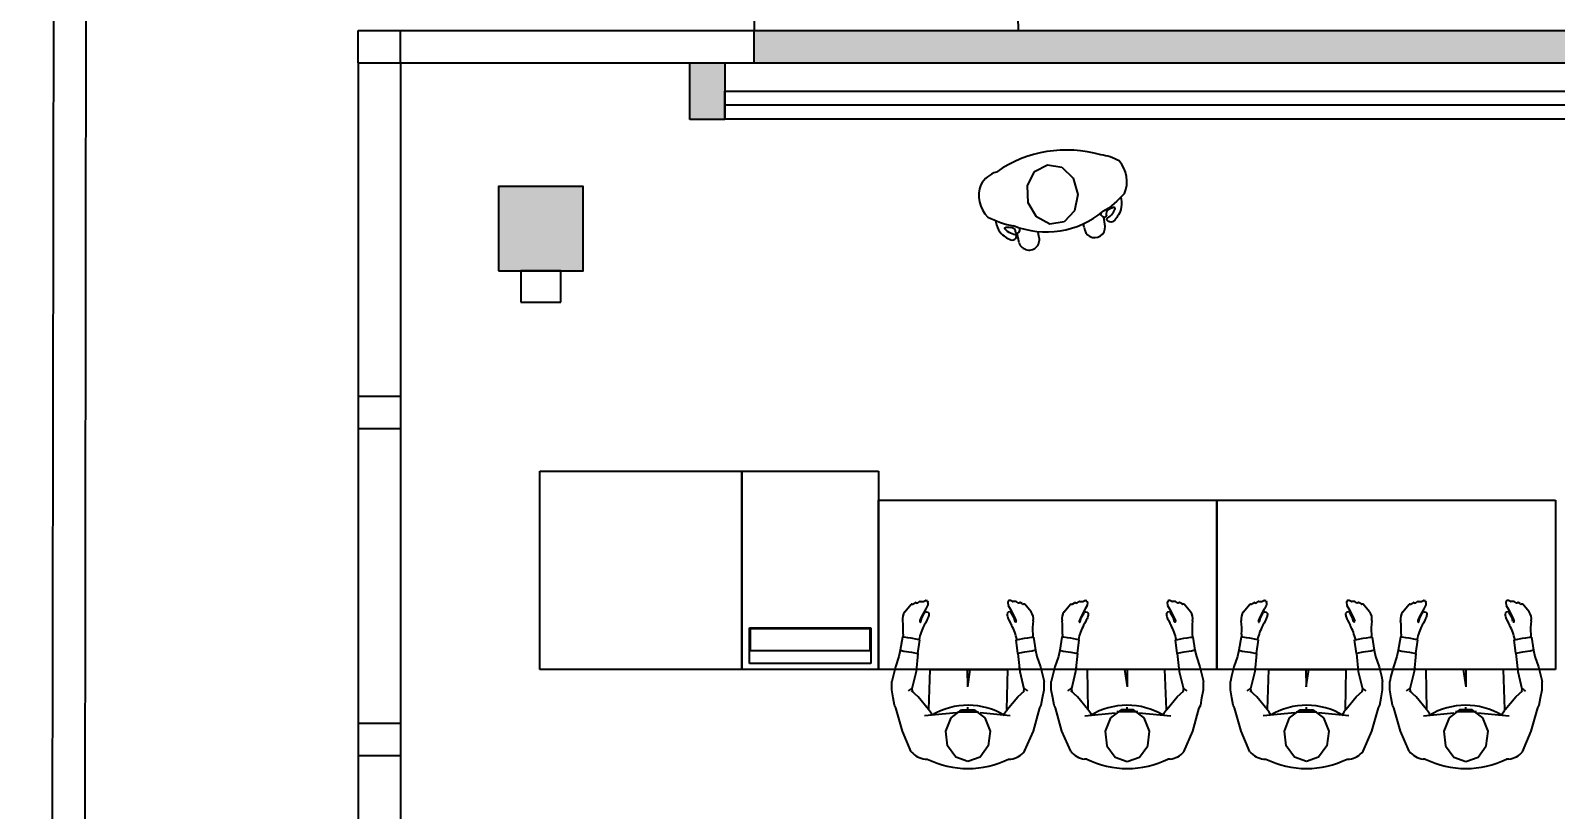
# Model space of a CAD drawing. Header units: metres. Extents: x -1 to 148, y 0 to 108.
# Drawn here: x 33.15 to 38.56, y 98.86 to 101.62 of the extents above; entities that cross this region are included whole.
import ezdxf

# ---------------------------------------------------------------- set-up
doc = ezdxf.new("R2010")
doc.units = ezdxf.units.M
doc.header["$MEASUREMENT"] = 0
doc.header["$PDSIZE"] = -2
doc.layers.get('0').update_dxf_attribs({"linetype": 'CONTINUOUS'})
doc.layers.get('DEFPOINTS').update_dxf_attribs({"linetype": 'CONTINUOUS'})
for name, color, linetype in [('AUSSENWAND_STUETZE', 7, 'CONTINUOUS'), ('AUSSENWAND_STUETZE_FILLING', 7, 'CONTINUOUS'), ('BEMASZUNG', 8, 'CONTINUOUS'), ('BODENKANTEN', 7, 'CONTINUOUS'), ('FENSTER', 4, 'CONTINUOUS'), ('INNENWAND', 7, 'CONTINUOUS'), ('INNENWAND_FILLING', 7, 'CONTINUOUS'), ('MOEBEL', 6, 'CONTINUOUS'), ('TUEREN', 4, 'CONTINUOUS'), ('ZUFAHRTEN_WEGE', 8, 'CONTINUOUS')]:
    doc.layers.add(name, color=color, linetype=linetype)
doc.styles.add('ARIAL', font='arial.ttf')
doc.dimstyles.new('Meter_Bem', dxfattribs={"dimtxt": 0.35, "dimasz": 0.015, "dimexe": 0, "dimexo": 0.1, "dimgap": 0.05, "dimtad": 1, "dimzin": 0, "dimdsep": 46, "dimtxsty": 'ARIAL', "dimblk1": 'mass1', "dimblk2": 'mass2', "dimsah": 1, "dimcen": 0.125, "dimse1": 1, "dimse2": 1, "dimclrd": 256, "dimclre": 1, "dimclrt": 256, "dimazin": 0, "dimtp": 102033525.0, "dimtm": 1, "dimtfac": 1, "dimtix": 1, "dimtmove": 2, "dimatfit": 3, "dimldrblk": 'mass2', "dimfxl": 1, "dimtolj": 1, "dimtzin": 0, "dimlwd": -1, "dimarcsym": 0})

# ---------------------------------------------------------------- blocks, each defined once
blk = doc.blocks.new('Tuer')
at = {"layer": 'TUEREN'}
blk.add_line((0, 0), (0, 0.82), dxfattribs=at)
blk.add_arc((0, 0), 0.82, 90, 180, dxfattribs=at)
blk = doc.blocks.new('mass1')
for p, q in [((0, 25.5), (0, -12.75)), ((-5, -5), (5, 5)), ((-5, 0), (5, 0))]:
    blk.add_line(p, q)
blk = doc.blocks.new('mass2')
for p, q in [((0, -25.5), (0, 12.75)), ((5, 5), (-5, -5)), ((5, 0), (-5, 0))]:
    blk.add_line(p, q)
blk = doc.blocks.new('*D12')
at = {"layer": 'BEMASZUNG', "transparency": 16777216}
blk.add_line((-1, 1.015), (-1, 106.295), dxfattribs=at)
at = {"layer": 'DEFPOINTS', "color": 0, "transparency": 16777216}
for p in [(-1, 106.31), (35.2738, 106.31), (2.008, 1)]:
    blk.add_point(p, dxfattribs=at)
at = {"layer": 'BEMASZUNG', "transparency": 16777216, "xscale": 0.015, "yscale": 0.015, "zscale": 0.015}
for name, p, rotation in [('mass2', (-1, 106.31), 90), ('mass1', (-1, 1), 270)]:
    blk.add_blockref(name, p, dxfattribs=dict(at, rotation=rotation))
at = {"layer": 'BEMASZUNG', "transparency": 16777216, "insert": (-1.2288, 53.655), "char_height": 0.35, "attachment_point": 5, "rotation": 90, "style": 'ARIAL'}
blk.add_mtext('\\A1;105.31', dxfattribs=at)
blk = doc.blocks.new('*D29')
at = {"layer": 'BEMASZUNG', "transparency": 16777216}
blk.add_line((0.9549, 107.2546), (147.9128, 107.2546), dxfattribs=at)
at = {"layer": 'DEFPOINTS', "color": 0, "transparency": 16777216}
for p in [(147.9278, 107.2546), (147.9278, 78.5665), (0.9399, 71.0455)]:
    blk.add_point(p, dxfattribs=at)
at = {"layer": 'BEMASZUNG', "transparency": 16777216, "xscale": 0.015, "yscale": 0.015, "zscale": 0.015, "rotation": 180}
blk.add_blockref('mass1', (0.9399, 107.2546), dxfattribs=at)
at = {"layer": 'BEMASZUNG', "transparency": 16777216, "xscale": 0.015, "yscale": 0.015, "zscale": 0.015}
blk.add_blockref('mass2', (147.9278, 107.2546), dxfattribs=at)
at = {"layer": 'BEMASZUNG', "transparency": 16777216, "insert": (74.4339, 107.4833), "char_height": 0.35, "attachment_point": 5, "style": 'ARIAL'}
blk.add_mtext('\\A1;146.99', dxfattribs=at)

msp = doc.modelspace()

# ---------------------------------------------------------------- hatches: boundary and pattern name
at = {"layer": 'AUSSENWAND_STUETZE_FILLING'}
msp.add_hatch(color=256, dxfattribs=at).paths.add_polyline_path([(35.1093, 100.7646), (35.1093, 101.0646), (34.8093, 101.0646), (34.8093, 100.7646)])
at = {"layer": 'INNENWAND_FILLING'}
msp.add_hatch(color=256, dxfattribs=at).paths.add_polyline_path([(35.7153, 101.6169), (35.7153, 101.5019), (42.7209, 101.5019), (42.7209, 99.0564), (42.8359, 99.056), (42.8359, 101.6169)])
at = {"layer": 'MOEBEL', "ltscale": 0.2}
h = msp.add_hatch(color=256, dxfattribs=at)
h.dxf.hatch_style = 1
h.paths.add_polyline_path([(35.4868, 101.3019), (35.6118, 101.3019), (35.6118, 101.5019), (35.4868, 101.5019)])

# ---------------------------------------------------------------- linework, layer by layer
at = {"layer": 'AUSSENWAND_STUETZE'}
msp.add_lwpolyline([(34.8093, 100.7646), (35.1093, 100.7646), (35.1093, 101.0646), (34.8093, 101.0646)], close=True, dxfattribs=at)
at = {"layer": 'BODENKANTEN'}
for p, q in [((33.2327, 102.6691), (33.195, 74.1088)), ((33.3475, 102.5541), (33.3098, 73.9935)), ((35.7153, 102.5541), (35.7153, 101.6169))]:
    msp.add_line(p, q, dxfattribs=at)
at = {"layer": 'FENSTER'}
for p, q in [((34.3122, 101.6169), (35.7153, 101.6169)), ((34.3122, 101.5019), (34.3122, 101.6169)), ((34.4622, 101.5019), (34.4622, 101.6169)), ((34.3122, 101.5019), (34.3122, 87.2668)), ((34.3122, 101.5019), (35.7153, 101.5019)), ((34.4622, 101.5019), (34.4622, 87.2668)), ((34.3122, 100.3214), (34.4622, 100.3214)), ((34.3122, 100.2064), (34.4622, 100.2064)), ((34.3122, 99.1619), (34.4622, 99.1619)), ((34.3122, 99.0469), (34.4622, 99.0469))]:
    msp.add_line(p, q, dxfattribs=at)
at = {"layer": 'INNENWAND'}
for p, q in [((35.7153, 101.5019), (35.7153, 101.6169)), ((35.7153, 101.6169), (42.8359, 101.6169)), ((35.7153, 101.5019), (42.7209, 101.5019))]:
    msp.add_line(p, q, dxfattribs=at)
at = {"layer": 'MOEBEL', "ltscale": 0.2}
for p, q in [((35.4868, 101.3019), (35.4868, 101.5019)), ((35.4868, 101.5019), (35.6118, 101.5019)), ((35.6118, 101.5019), (35.6118, 101.3019)), ((35.6118, 101.3022), (35.6118, 101.402)), ((35.6118, 101.402), (39.0604, 101.402)), ((39.0604, 101.3521), (35.6118, 101.3521)), ((35.6118, 101.3019), (35.4868, 101.3019)), ((39.0604, 101.3022), (35.6118, 101.3022)), ((34.9554, 99.3526), (34.9554, 100.0546)), ((34.9554, 100.0546), (35.6713, 100.0546)), ((35.6713, 100.0546), (36.1554, 100.0546)), ((35.6713, 99.3526), (35.6713, 100.0546)), ((35.6713, 100.0546), (35.6713, 99.3526)), ((36.1554, 100.0546), (36.1554, 99.3526)), ((36.1554, 99.3526), (36.1554, 99.9526)), ((36.1554, 99.9526), (37.3554, 99.9526)), ((36.1554, 99.3526), (36.1554, 99.9526)), ((36.1554, 99.9526), (37.3554, 99.9526)), ((37.3554, 99.3526), (37.3554, 99.9526)), ((37.3554, 99.9526), (38.5554, 99.9526)), ((37.3554, 99.9526), (37.3554, 99.3526)), ((37.3554, 99.3526), (37.3554, 99.9526)), ((37.3554, 99.9526), (38.5554, 99.9526)), ((37.3554, 99.9526), (37.3554, 99.3526)), ((38.5554, 99.9526), (38.5554, 99.3526)), ((35.6993, 99.4972), (35.6993, 99.5002)), ((35.6993, 99.5002), (36.1284, 99.5002)), ((35.6993, 99.3733), (35.6993, 99.4972)), ((35.6993, 99.4972), (36.1284, 99.4972)), ((36.1284, 99.4972), (35.6993, 99.4972)), ((36.1263, 99.4972), (35.7014, 99.4972)), ((35.7014, 99.4972), (35.7014, 99.4198)), ((36.1263, 99.4198), (36.1263, 99.4972)), ((36.1284, 99.5002), (36.1284, 99.4972)), ((36.1284, 99.4972), (36.1284, 99.3733)), ((35.7014, 99.4198), (35.6993, 99.4198)), ((35.7014, 99.4198), (36.1263, 99.4198)), ((36.1263, 99.4198), (36.1284, 99.4198)), ((35.6713, 99.3526), (34.9554, 99.3526)), ((36.1554, 99.3526), (35.6713, 99.3526)), ((36.1284, 99.3733), (35.6993, 99.3733)), ((37.3554, 99.3526), (36.1554, 99.3526)), ((37.3554, 99.3526), (36.1554, 99.3526)), ((38.5554, 99.3526), (37.3554, 99.3526)), ((38.5554, 99.3526), (37.3554, 99.3526))]:
    msp.add_line(p, q, dxfattribs=at)
at = {"layer": 'MOEBEL'}
for p, q in [((34.8093, 101.0646), (34.8093, 100.7646)), ((35.1093, 101.0646), (34.8093, 101.0646)), ((35.1093, 100.7646), (35.1093, 101.0646)), ((34.8093, 100.7646), (35.1093, 100.7646)), ((34.8883, 100.7646), (34.8883, 100.6546)), ((35.0303, 100.7646), (34.8883, 100.7646)), ((35.0303, 100.6546), (35.0303, 100.7646)), ((34.8883, 100.6546), (35.0303, 100.6546))]:
    msp.add_line(p, q, dxfattribs=at)
at = {"layer": 'ZUFAHRTEN_WEGE'}
for p, q in [((36.7092, 101.1168), (36.7547, 101.1414)), ((36.7547, 101.1414), (36.8057, 101.1326)), ((36.8057, 101.1326), (36.846, 101.0932)), ((36.9442, 101.1758), (36.9442, 101.1758)), ((36.6835, 101.0665), (36.7092, 101.1168)), ((36.846, 101.0932), (36.8628, 101.0356)), ((36.686, 101.0067), (36.6835, 101.0665)), ((36.8628, 101.0356), (36.8507, 100.9782)), ((36.7157, 100.9561), (36.686, 101.0067)), ((36.8507, 100.9782), (36.8136, 100.9392)), ((36.7633, 100.931), (36.7157, 100.9561)), ((36.8136, 100.9392), (36.7633, 100.931)), ((36.8854, 100.9188), (36.8826, 100.9318)), ((36.959, 100.9226), (36.9541, 100.9551)), ((36.6545, 100.8643), (36.647, 100.8987)), ((36.7242, 100.888), (36.7221, 100.9011)), ((36.2492, 99.5568), (36.2717, 99.5831)), ((36.2741, 99.5841), (36.2775, 99.5839)), ((36.2792, 99.5843), (36.2859, 99.5887)), ((36.2882, 99.5891), (36.2929, 99.5878)), ((36.2952, 99.5882), (36.3021, 99.5927)), ((36.3036, 99.5932), (36.3138, 99.5931)), ((36.3234, 99.5671), (36.3066, 99.5354)), ((36.315, 99.5934), (36.3222, 99.5969)), ((36.3302, 99.5787), (36.3235, 99.5672)), ((36.3239, 99.5972), (36.3274, 99.5966)), ((36.3295, 99.5949), (36.3311, 99.5911)), ((36.3313, 99.5898), (36.3306, 99.5799)), ((36.6146, 99.5898), (36.6153, 99.5799)), ((36.6164, 99.5949), (36.6148, 99.5911)), ((36.6157, 99.5787), (36.6224, 99.5672)), ((36.622, 99.5972), (36.6185, 99.5966)), ((36.6225, 99.5671), (36.6393, 99.5354)), ((36.6309, 99.5934), (36.6238, 99.5969)), ((36.6423, 99.5932), (36.6322, 99.5931)), ((36.6507, 99.5882), (36.6439, 99.5927)), ((36.6577, 99.5891), (36.653, 99.5878)), ((36.6667, 99.5843), (36.66, 99.5887)), ((36.6719, 99.5841), (36.6685, 99.5839)), ((36.6968, 99.5568), (36.6742, 99.5831)), ((36.8141, 99.5568), (36.8367, 99.5831)), ((36.839, 99.5841), (36.8424, 99.5839)), ((36.8442, 99.5843), (36.8509, 99.5887)), ((36.8532, 99.5891), (36.8579, 99.5878)), ((36.8602, 99.5882), (36.867, 99.5927)), ((36.8686, 99.5932), (36.8787, 99.5931)), ((36.8884, 99.5671), (36.8716, 99.5354)), ((36.88, 99.5934), (36.8871, 99.5969)), ((36.8952, 99.5787), (36.8885, 99.5672)), ((36.8888, 99.5972), (36.8923, 99.5966)), ((36.8945, 99.5949), (36.8961, 99.5911)), ((36.8963, 99.5898), (36.8956, 99.5799)), ((37.1795, 99.5898), (37.1803, 99.5799)), ((37.1814, 99.5949), (37.1798, 99.5911)), ((37.1806, 99.5787), (37.1874, 99.5672)), ((37.187, 99.5972), (37.1835, 99.5966)), ((37.1874, 99.5671), (37.2043, 99.5354)), ((37.1959, 99.5934), (37.1887, 99.5969)), ((37.2073, 99.5932), (37.1971, 99.5931)), ((37.2157, 99.5882), (37.2088, 99.5927)), ((37.2227, 99.5891), (37.2179, 99.5878)), ((37.2317, 99.5843), (37.225, 99.5887)), ((37.2368, 99.5841), (37.2334, 99.5839)), ((37.2617, 99.5568), (37.2392, 99.5831)), ((37.4492, 99.5568), (37.4717, 99.5831)), ((37.4741, 99.5841), (37.4775, 99.5839)), ((37.4792, 99.5843), (37.4859, 99.5887)), ((37.4882, 99.5891), (37.4929, 99.5878)), ((37.4952, 99.5882), (37.5021, 99.5927)), ((37.5036, 99.5932), (37.5138, 99.5931)), ((37.5234, 99.5671), (37.5066, 99.5354)), ((37.515, 99.5934), (37.5222, 99.5969)), ((37.5302, 99.5787), (37.5235, 99.5672)), ((37.5239, 99.5972), (37.5274, 99.5966)), ((37.5295, 99.5949), (37.5311, 99.5911)), ((37.5313, 99.5898), (37.5306, 99.5799)), ((37.8146, 99.5898), (37.8153, 99.5799)), ((37.8164, 99.5949), (37.8148, 99.5911)), ((37.8157, 99.5787), (37.8224, 99.5672)), ((37.822, 99.5972), (37.8185, 99.5966)), ((37.8225, 99.5671), (37.8393, 99.5354)), ((37.8309, 99.5934), (37.8238, 99.5969)), ((37.8423, 99.5932), (37.8322, 99.5931)), ((37.8507, 99.5882), (37.8439, 99.5927)), ((37.8577, 99.5891), (37.853, 99.5878)), ((37.8667, 99.5843), (37.86, 99.5887)), ((37.8719, 99.5841), (37.8685, 99.5839)), ((37.8968, 99.5568), (37.8742, 99.5831)), ((38.0141, 99.5568), (38.0367, 99.5831)), ((38.039, 99.5841), (38.0424, 99.5839)), ((38.0442, 99.5843), (38.0509, 99.5887)), ((38.0532, 99.5891), (38.0579, 99.5878)), ((38.0602, 99.5882), (38.067, 99.5927)), ((38.0686, 99.5932), (38.0787, 99.5931)), ((38.0884, 99.5671), (38.0716, 99.5354)), ((38.08, 99.5934), (38.0871, 99.5969)), ((38.0952, 99.5787), (38.0885, 99.5672)), ((38.0888, 99.5972), (38.0923, 99.5966)), ((38.0945, 99.5949), (38.0961, 99.5911)), ((38.0963, 99.5898), (38.0956, 99.5799)), ((38.3795, 99.5898), (38.3803, 99.5799)), ((38.3814, 99.5949), (38.3798, 99.5911)), ((38.3806, 99.5787), (38.3874, 99.5672)), ((38.387, 99.5972), (38.3835, 99.5966)), ((38.3874, 99.5671), (38.4043, 99.5354)), ((38.3959, 99.5934), (38.3887, 99.5969)), ((38.4073, 99.5932), (38.3971, 99.5931)), ((38.4157, 99.5882), (38.4088, 99.5927)), ((38.4227, 99.5891), (38.4179, 99.5878)), ((38.4317, 99.5843), (38.425, 99.5887)), ((38.4368, 99.5841), (38.4334, 99.5839)), ((38.4617, 99.5568), (38.4392, 99.5831)), ((36.3026, 99.5256), (36.3022, 99.5231)), ((36.3065, 99.5352), (36.3028, 99.5262)), ((36.3033, 99.5204), (36.3042, 99.5197)), ((36.3042, 99.5197), (36.305, 99.5202)), ((36.3062, 99.5219), (36.3094, 99.5349)), ((36.3096, 99.5355), (36.3195, 99.5535)), ((36.3223, 99.5161), (36.3179, 99.5088)), ((36.3214, 99.555), (36.324, 99.5567)), ((36.3275, 99.5271), (36.3223, 99.5161)), ((36.3252, 99.5568), (36.3305, 99.5558)), ((36.3301, 99.5322), (36.3275, 99.5271)), ((36.3316, 99.5354), (36.3301, 99.5322)), ((36.3305, 99.5558), (36.3327, 99.5533)), ((36.3331, 99.5407), (36.3316, 99.5354)), ((36.3327, 99.5533), (36.3343, 99.5511)), ((36.3338, 99.5433), (36.3331, 99.5407)), ((36.3343, 99.5466), (36.3338, 99.5433)), ((36.3343, 99.5511), (36.3345, 99.5496)), ((36.3345, 99.5496), (36.3343, 99.5466)), ((36.6116, 99.5511), (36.6114, 99.5496)), ((36.6114, 99.5496), (36.6116, 99.5466)), ((36.6132, 99.5533), (36.6116, 99.5511)), ((36.6116, 99.5466), (36.6122, 99.5433)), ((36.6122, 99.5433), (36.6128, 99.5407)), ((36.6128, 99.5407), (36.6144, 99.5354)), ((36.6155, 99.5558), (36.6132, 99.5533)), ((36.6144, 99.5354), (36.6158, 99.5322)), ((36.6207, 99.5568), (36.6155, 99.5558)), ((36.6158, 99.5322), (36.6184, 99.5271)), ((36.6184, 99.5271), (36.6237, 99.5161)), ((36.6245, 99.555), (36.6219, 99.5567)), ((36.6237, 99.5161), (36.628, 99.5088)), ((36.6363, 99.5355), (36.6264, 99.5535)), ((36.6398, 99.5219), (36.6365, 99.5349)), ((36.6394, 99.5352), (36.6431, 99.5262)), ((36.6417, 99.5197), (36.641, 99.5202)), ((36.6426, 99.5204), (36.6417, 99.5197)), ((36.6433, 99.5256), (36.6437, 99.5231)), ((36.8676, 99.5256), (36.8672, 99.5231)), ((36.8715, 99.5352), (36.8678, 99.5262)), ((36.8683, 99.5204), (36.8691, 99.5197)), ((36.8691, 99.5197), (36.8699, 99.5202)), ((36.8711, 99.5219), (36.8744, 99.5349)), ((36.8746, 99.5355), (36.8845, 99.5535)), ((36.8872, 99.5161), (36.8829, 99.5088)), ((36.8864, 99.555), (36.889, 99.5567)), ((36.8925, 99.5271), (36.8872, 99.5161)), ((36.8902, 99.5568), (36.8954, 99.5558)), ((36.8951, 99.5322), (36.8925, 99.5271)), ((36.8965, 99.5354), (36.8951, 99.5322)), ((36.8954, 99.5558), (36.8977, 99.5533)), ((36.898, 99.5407), (36.8965, 99.5354)), ((36.8977, 99.5533), (36.8993, 99.5511)), ((36.8987, 99.5433), (36.898, 99.5407)), ((36.8992, 99.5466), (36.8987, 99.5433)), ((36.8995, 99.5496), (36.8992, 99.5466)), ((36.8993, 99.5511), (36.8995, 99.5496)), ((37.1766, 99.5511), (37.1764, 99.5496)), ((37.1764, 99.5496), (37.1766, 99.5466)), ((37.1781, 99.5533), (37.1766, 99.5511)), ((37.1766, 99.5466), (37.1771, 99.5433)), ((37.1771, 99.5433), (37.1778, 99.5407)), ((37.1778, 99.5407), (37.1793, 99.5354)), ((37.1804, 99.5558), (37.1781, 99.5533)), ((37.1793, 99.5354), (37.1808, 99.5322)), ((37.1857, 99.5568), (37.1804, 99.5558)), ((37.1808, 99.5322), (37.1833, 99.5271)), ((37.1833, 99.5271), (37.1886, 99.5161)), ((37.1895, 99.555), (37.1869, 99.5567)), ((37.1886, 99.5161), (37.193, 99.5088)), ((37.2013, 99.5355), (37.1913, 99.5535)), ((37.2047, 99.5219), (37.2015, 99.5349)), ((37.2044, 99.5352), (37.2081, 99.5262)), ((37.2067, 99.5197), (37.2059, 99.5202)), ((37.2076, 99.5204), (37.2067, 99.5197)), ((37.2083, 99.5256), (37.2087, 99.5231)), ((37.5026, 99.5256), (37.5022, 99.5231)), ((37.5065, 99.5352), (37.5028, 99.5262)), ((37.5033, 99.5204), (37.5042, 99.5197)), ((37.5042, 99.5197), (37.505, 99.5202)), ((37.5062, 99.5219), (37.5094, 99.5349)), ((37.5096, 99.5355), (37.5195, 99.5535)), ((37.5223, 99.5161), (37.5179, 99.5088)), ((37.5214, 99.555), (37.524, 99.5567)), ((37.5275, 99.5271), (37.5223, 99.5161)), ((37.5252, 99.5568), (37.5305, 99.5558)), ((37.5301, 99.5322), (37.5275, 99.5271)), ((37.5316, 99.5354), (37.5301, 99.5322)), ((37.5305, 99.5558), (37.5327, 99.5533)), ((37.5331, 99.5407), (37.5316, 99.5354)), ((37.5327, 99.5533), (37.5343, 99.5511)), ((37.5338, 99.5433), (37.5331, 99.5407)), ((37.5343, 99.5466), (37.5338, 99.5433)), ((37.5343, 99.5511), (37.5345, 99.5496)), ((37.5345, 99.5496), (37.5343, 99.5466)), ((37.8116, 99.5511), (37.8114, 99.5496)), ((37.8114, 99.5496), (37.8116, 99.5466)), ((37.8132, 99.5533), (37.8116, 99.5511)), ((37.8116, 99.5466), (37.8122, 99.5433)), ((37.8122, 99.5433), (37.8128, 99.5407)), ((37.8128, 99.5407), (37.8144, 99.5354)), ((37.8155, 99.5558), (37.8132, 99.5533)), ((37.8144, 99.5354), (37.8158, 99.5322)), ((37.8207, 99.5568), (37.8155, 99.5558)), ((37.8158, 99.5322), (37.8184, 99.5271)), ((37.8184, 99.5271), (37.8237, 99.5161)), ((37.8245, 99.555), (37.8219, 99.5567)), ((37.8237, 99.5161), (37.828, 99.5088)), ((37.8363, 99.5355), (37.8264, 99.5535)), ((37.8398, 99.5219), (37.8365, 99.5349)), ((37.8394, 99.5352), (37.8431, 99.5262)), ((37.8417, 99.5197), (37.841, 99.5202)), ((37.8426, 99.5204), (37.8417, 99.5197)), ((37.8433, 99.5256), (37.8437, 99.5231)), ((38.0676, 99.5256), (38.0672, 99.5231)), ((38.0715, 99.5352), (38.0678, 99.5262)), ((38.0683, 99.5204), (38.0691, 99.5197)), ((38.0691, 99.5197), (38.0699, 99.5202)), ((38.0711, 99.5219), (38.0744, 99.5349)), ((38.0746, 99.5355), (38.0845, 99.5535)), ((38.0872, 99.5161), (38.0829, 99.5088)), ((38.0864, 99.555), (38.089, 99.5567)), ((38.0925, 99.5271), (38.0872, 99.5161)), ((38.0902, 99.5568), (38.0954, 99.5558)), ((38.0951, 99.5322), (38.0925, 99.5271)), ((38.0965, 99.5354), (38.0951, 99.5322)), ((38.0954, 99.5558), (38.0977, 99.5533)), ((38.098, 99.5407), (38.0965, 99.5354)), ((38.0977, 99.5533), (38.0993, 99.5511)), ((38.0987, 99.5433), (38.098, 99.5407)), ((38.0992, 99.5466), (38.0987, 99.5433)), ((38.0995, 99.5496), (38.0992, 99.5466)), ((38.0993, 99.5511), (38.0995, 99.5496)), ((38.3766, 99.5511), (38.3764, 99.5496)), ((38.3764, 99.5496), (38.3766, 99.5466)), ((38.3781, 99.5533), (38.3766, 99.5511)), ((38.3766, 99.5466), (38.3771, 99.5433)), ((38.3771, 99.5433), (38.3778, 99.5407)), ((38.3778, 99.5407), (38.3793, 99.5354)), ((38.3804, 99.5558), (38.3781, 99.5533)), ((38.3793, 99.5354), (38.3808, 99.5322)), ((38.3857, 99.5568), (38.3804, 99.5558)), ((38.3808, 99.5322), (38.3833, 99.5271)), ((38.3833, 99.5271), (38.3886, 99.5161)), ((38.3895, 99.555), (38.3869, 99.5567)), ((38.3886, 99.5161), (38.393, 99.5088)), ((38.4013, 99.5355), (38.3913, 99.5535)), ((38.4047, 99.5219), (38.4015, 99.5349)), ((38.4044, 99.5352), (38.4081, 99.5262)), ((38.4067, 99.5197), (38.4059, 99.5202)), ((38.4076, 99.5204), (38.4067, 99.5197)), ((38.4083, 99.5256), (38.4087, 99.5231)), ((36.2408, 99.4673), (36.2332, 99.4202)), ((36.2474, 99.4662), (36.2408, 99.4673)), ((36.243, 99.4772), (36.2426, 99.467)), ((36.243, 99.4772), (36.2426, 99.467)), ((36.2605, 99.4644), (36.2474, 99.4662)), ((36.2722, 99.4626), (36.2605, 99.4644)), ((36.2945, 99.4588), (36.2722, 99.4626)), ((36.3025, 99.4575), (36.2945, 99.4588)), ((36.2959, 99.4093), (36.3025, 99.4575)), ((36.6435, 99.4575), (36.6515, 99.4588)), ((36.65, 99.4093), (36.6435, 99.4575)), ((36.6515, 99.4588), (36.6737, 99.4626)), ((36.6737, 99.4626), (36.6854, 99.4644)), ((36.6854, 99.4644), (36.6985, 99.4662)), ((36.6985, 99.4662), (36.7052, 99.4673)), ((36.7029, 99.4772), (36.7033, 99.467)), ((36.7029, 99.4772), (36.7033, 99.467)), ((36.7052, 99.4673), (36.7127, 99.4202)), ((36.8057, 99.4673), (36.7982, 99.4202)), ((36.8124, 99.4662), (36.8057, 99.4673)), ((36.808, 99.4772), (36.8075, 99.467)), ((36.808, 99.4772), (36.8075, 99.467)), ((36.8254, 99.4644), (36.8124, 99.4662)), ((36.8371, 99.4626), (36.8254, 99.4644)), ((36.8594, 99.4588), (36.8371, 99.4626)), ((36.8674, 99.4575), (36.8594, 99.4588)), ((36.8609, 99.4093), (36.8674, 99.4575)), ((37.2084, 99.4575), (37.2164, 99.4588)), ((37.2149, 99.4093), (37.2084, 99.4575)), ((37.2164, 99.4588), (37.2387, 99.4626)), ((37.2387, 99.4626), (37.2504, 99.4644)), ((37.2504, 99.4644), (37.2635, 99.4662)), ((37.2635, 99.4662), (37.2701, 99.4673)), ((37.2679, 99.4772), (37.2683, 99.467)), ((37.2679, 99.4772), (37.2683, 99.467)), ((37.2701, 99.4673), (37.2776, 99.4202)), ((37.4408, 99.4673), (37.4332, 99.4202)), ((37.4474, 99.4662), (37.4408, 99.4673)), ((37.443, 99.4772), (37.4426, 99.467)), ((37.443, 99.4772), (37.4426, 99.467)), ((37.4605, 99.4644), (37.4474, 99.4662)), ((37.4722, 99.4626), (37.4605, 99.4644)), ((37.4945, 99.4588), (37.4722, 99.4626)), ((37.5025, 99.4575), (37.4945, 99.4588)), ((37.4959, 99.4093), (37.5025, 99.4575)), ((37.8435, 99.4575), (37.8515, 99.4588)), ((37.85, 99.4093), (37.8435, 99.4575)), ((37.8515, 99.4588), (37.8737, 99.4626)), ((37.8737, 99.4626), (37.8854, 99.4644)), ((37.8854, 99.4644), (37.8985, 99.4662)), ((37.8985, 99.4662), (37.9052, 99.4673)), ((37.9029, 99.4772), (37.9033, 99.467)), ((37.9029, 99.4772), (37.9033, 99.467)), ((37.9052, 99.4673), (37.9127, 99.4202)), ((38.0057, 99.4673), (37.9982, 99.4202)), ((38.0124, 99.4662), (38.0057, 99.4673)), ((38.008, 99.4772), (38.0075, 99.467)), ((38.008, 99.4772), (38.0075, 99.467)), ((38.0254, 99.4644), (38.0124, 99.4662)), ((38.0371, 99.4626), (38.0254, 99.4644)), ((38.0594, 99.4588), (38.0371, 99.4626)), ((38.0674, 99.4575), (38.0594, 99.4588)), ((38.0609, 99.4093), (38.0674, 99.4575)), ((38.4084, 99.4575), (38.4164, 99.4588)), ((38.4149, 99.4093), (38.4084, 99.4575)), ((38.4164, 99.4588), (38.4387, 99.4626)), ((38.4387, 99.4626), (38.4504, 99.4644)), ((38.4504, 99.4644), (38.4635, 99.4662)), ((38.4635, 99.4662), (38.4701, 99.4673)), ((38.4679, 99.4772), (38.4683, 99.467)), ((38.4679, 99.4772), (38.4683, 99.467)), ((38.4701, 99.4673), (38.4776, 99.4202)), ((36.2332, 99.4202), (36.2284, 99.3977)), ((36.2336, 99.4217), (36.2332, 99.4202)), ((36.2332, 99.4202), (36.2454, 99.4175)), ((36.2454, 99.4175), (36.2728, 99.4132)), ((36.2728, 99.4132), (36.2959, 99.4093)), ((36.2959, 99.4093), (36.2893, 99.3454)), ((36.6731, 99.4132), (36.65, 99.4093)), ((36.65, 99.4093), (36.6566, 99.3454)), ((36.7005, 99.4175), (36.6731, 99.4132)), ((36.7127, 99.4202), (36.7005, 99.4175)), ((36.7123, 99.4217), (36.7127, 99.4202)), ((36.7127, 99.4202), (36.7175, 99.3977)), ((36.7982, 99.4202), (36.7934, 99.3977)), ((36.7986, 99.4217), (36.7982, 99.4202)), ((36.7982, 99.4202), (36.8103, 99.4175)), ((36.8103, 99.4175), (36.8377, 99.4132)), ((36.8377, 99.4132), (36.8609, 99.4093)), ((36.8609, 99.4093), (36.8542, 99.3454)), ((37.2381, 99.4132), (37.2149, 99.4093)), ((37.2149, 99.4093), (37.2216, 99.3454)), ((37.2655, 99.4175), (37.2381, 99.4132)), ((37.2776, 99.4202), (37.2655, 99.4175)), ((37.2773, 99.4217), (37.2776, 99.4202)), ((37.2776, 99.4202), (37.2825, 99.3977)), ((37.4332, 99.4202), (37.4284, 99.3977)), ((37.4336, 99.4217), (37.4332, 99.4202)), ((37.4332, 99.4202), (37.4454, 99.4175)), ((37.4454, 99.4175), (37.4728, 99.4132)), ((37.4728, 99.4132), (37.4959, 99.4093)), ((37.4959, 99.4093), (37.4893, 99.3454)), ((37.8731, 99.4132), (37.85, 99.4093)), ((37.85, 99.4093), (37.8566, 99.3454)), ((37.9005, 99.4175), (37.8731, 99.4132)), ((37.9127, 99.4202), (37.9005, 99.4175)), ((37.9123, 99.4217), (37.9127, 99.4202)), ((37.9127, 99.4202), (37.9175, 99.3977)), ((37.9982, 99.4202), (37.9934, 99.3977)), ((37.9986, 99.4217), (37.9982, 99.4202)), ((37.9982, 99.4202), (38.0103, 99.4175)), ((38.0103, 99.4175), (38.0377, 99.4132)), ((38.0377, 99.4132), (38.0609, 99.4093)), ((38.0609, 99.4093), (38.0542, 99.3454)), ((38.4381, 99.4132), (38.4149, 99.4093)), ((38.4149, 99.4093), (38.4216, 99.3454)), ((38.4655, 99.4175), (38.4381, 99.4132)), ((38.4776, 99.4202), (38.4655, 99.4175)), ((38.4773, 99.4217), (38.4776, 99.4202)), ((38.4776, 99.4202), (38.4825, 99.3977)), ((36.2159, 99.3613), (36.2075, 99.3281)), ((36.2284, 99.3977), (36.2159, 99.3613)), ((36.2893, 99.3454), (36.2745, 99.2836)), ((36.3346, 99.2108), (36.3396, 99.3526)), ((36.3396, 99.3526), (36.6138, 99.3526)), ((36.4726, 99.2907), (36.472, 99.3526)), ((36.4721, 99.2907), (36.4813, 99.3526)), ((36.6113, 99.2108), (36.6138, 99.3526)), ((36.6543, 99.3561), (36.6542, 99.3549)), ((36.6544, 99.3572), (36.6543, 99.3561)), ((36.6545, 99.3584), (36.6544, 99.3572)), ((36.6548, 99.3595), (36.6545, 99.3584)), ((36.6551, 99.3606), (36.6548, 99.3595)), ((36.6566, 99.3454), (36.6714, 99.2836)), ((36.7175, 99.3977), (36.73, 99.3613)), ((36.73, 99.3613), (36.7385, 99.3281)), ((36.7808, 99.3613), (36.7724, 99.3281)), ((36.7934, 99.3977), (36.7808, 99.3613)), ((36.8542, 99.3454), (36.8395, 99.2836)), ((36.8558, 99.3606), (36.8561, 99.3595)), ((36.8561, 99.3595), (36.8564, 99.3584)), ((36.8564, 99.3584), (36.8565, 99.3572)), ((36.8565, 99.3572), (36.8566, 99.3561)), ((36.8566, 99.3561), (36.8567, 99.3549)), ((36.8996, 99.2108), (36.8971, 99.3526)), ((37.1713, 99.3526), (36.8971, 99.3526)), ((37.0388, 99.2907), (37.0296, 99.3526)), ((37.0383, 99.2907), (37.0389, 99.3526)), ((37.1763, 99.2108), (37.1713, 99.3526)), ((37.2216, 99.3454), (37.2364, 99.2836)), ((37.2825, 99.3977), (37.295, 99.3613)), ((37.295, 99.3613), (37.3034, 99.3281)), ((37.4159, 99.3613), (37.4075, 99.3281)), ((37.4284, 99.3977), (37.4159, 99.3613)), ((37.4893, 99.3454), (37.4745, 99.2836)), ((37.5346, 99.2108), (37.5396, 99.3526)), ((37.5396, 99.3526), (37.8138, 99.3526)), ((37.6726, 99.2907), (37.672, 99.3526)), ((37.6721, 99.2907), (37.6813, 99.3526)), ((37.8113, 99.2108), (37.8138, 99.3526)), ((37.8543, 99.3561), (37.8542, 99.3549)), ((37.8544, 99.3572), (37.8543, 99.3561)), ((37.8545, 99.3584), (37.8544, 99.3572)), ((37.8548, 99.3595), (37.8545, 99.3584)), ((37.8551, 99.3606), (37.8548, 99.3595)), ((37.8566, 99.3454), (37.8714, 99.2836)), ((37.9175, 99.3977), (37.93, 99.3613)), ((37.93, 99.3613), (37.9385, 99.3281)), ((37.9808, 99.3613), (37.9724, 99.3281)), ((37.9934, 99.3977), (37.9808, 99.3613)), ((38.0542, 99.3454), (38.0395, 99.2836)), ((38.0558, 99.3606), (38.0561, 99.3595)), ((38.0561, 99.3595), (38.0564, 99.3584)), ((38.0564, 99.3584), (38.0565, 99.3572)), ((38.0565, 99.3572), (38.0566, 99.3561)), ((38.0566, 99.3561), (38.0567, 99.3549)), ((38.0996, 99.2108), (38.0971, 99.3526)), ((38.3713, 99.3526), (38.0971, 99.3526)), ((38.2388, 99.2907), (38.2296, 99.3526)), ((38.2383, 99.2907), (38.2389, 99.3526)), ((38.3763, 99.2108), (38.3713, 99.3526)), ((38.4216, 99.3454), (38.4364, 99.2836)), ((38.4825, 99.3977), (38.495, 99.3613)), ((38.495, 99.3613), (38.5034, 99.3281)), ((36.2075, 99.3281), (36.2033, 99.3093)), ((36.2033, 99.2803), (36.2033, 99.3093)), ((36.7385, 99.3281), (36.7426, 99.3093)), ((36.7426, 99.2803), (36.7426, 99.3093)), ((36.7682, 99.2803), (36.7683, 99.3093)), ((36.7724, 99.3281), (36.7683, 99.3093)), ((37.3034, 99.3281), (37.3076, 99.3093)), ((37.3076, 99.2803), (37.3076, 99.3093)), ((37.4075, 99.3281), (37.4033, 99.3093)), ((37.4033, 99.2803), (37.4033, 99.3093)), ((37.9385, 99.3281), (37.9426, 99.3093)), ((37.9426, 99.2803), (37.9426, 99.3093)), ((37.9682, 99.2803), (37.9683, 99.3093)), ((37.9724, 99.3281), (37.9683, 99.3093)), ((38.5034, 99.3281), (38.5076, 99.3093)), ((38.5076, 99.2803), (38.5076, 99.3093)), ((36.2083, 99.2512), (36.2033, 99.2803)), ((36.213, 99.2257), (36.2083, 99.2512)), ((36.2965, 99.2548), (36.273, 99.2766)), ((36.2745, 99.2836), (36.2765, 99.2734)), ((36.3335, 99.2108), (36.2965, 99.2548)), ((36.6124, 99.2108), (36.6494, 99.2548)), ((36.6494, 99.2548), (36.6729, 99.2766)), ((36.6714, 99.2836), (36.6694, 99.2734)), ((36.7329, 99.2257), (36.7376, 99.2512)), ((36.7376, 99.2512), (36.7426, 99.2803)), ((36.7733, 99.2512), (36.7682, 99.2803)), ((36.778, 99.2257), (36.7733, 99.2512)), ((36.8615, 99.2548), (36.838, 99.2766)), ((36.8395, 99.2836), (36.8415, 99.2734)), ((36.8984, 99.2108), (36.8615, 99.2548)), ((37.1774, 99.2108), (37.2143, 99.2548)), ((37.2143, 99.2548), (37.2379, 99.2766)), ((37.2364, 99.2836), (37.2344, 99.2734)), ((37.2979, 99.2257), (37.3025, 99.2512)), ((37.3025, 99.2512), (37.3076, 99.2803)), ((37.4083, 99.2512), (37.4033, 99.2803)), ((37.413, 99.2257), (37.4083, 99.2512)), ((37.4965, 99.2548), (37.473, 99.2766)), ((37.4745, 99.2836), (37.4765, 99.2734)), ((37.5335, 99.2108), (37.4965, 99.2548)), ((37.8124, 99.2108), (37.8494, 99.2548)), ((37.8494, 99.2548), (37.8729, 99.2766)), ((37.8714, 99.2836), (37.8694, 99.2734)), ((37.9329, 99.2257), (37.9376, 99.2512)), ((37.9376, 99.2512), (37.9426, 99.2803)), ((37.9733, 99.2512), (37.9682, 99.2803)), ((37.978, 99.2257), (37.9733, 99.2512)), ((38.0615, 99.2548), (38.038, 99.2766)), ((38.0395, 99.2836), (38.0415, 99.2734)), ((38.0984, 99.2108), (38.0615, 99.2548)), ((38.3774, 99.2108), (38.4143, 99.2548)), ((38.4143, 99.2548), (38.4379, 99.2766)), ((38.4364, 99.2836), (38.4344, 99.2734)), ((38.4979, 99.2257), (38.5025, 99.2512)), ((38.5025, 99.2512), (38.5076, 99.2803)), ((36.2179, 99.2157), (36.213, 99.2257)), ((36.2412, 99.1334), (36.2179, 99.2157)), ((36.4319, 99.1991), (36.3191, 99.1875)), ((36.413, 99.1812), (36.4506, 99.2097)), ((36.4359, 99.2026), (36.5101, 99.2026)), ((36.4506, 99.2097), (36.4953, 99.2097)), ((36.473, 99.2026), (36.473, 99.2187)), ((36.4953, 99.2097), (36.5329, 99.1812)), ((36.6231, 99.1875), (36.5159, 99.1982)), ((36.7048, 99.1334), (36.728, 99.2157)), ((36.728, 99.2157), (36.7329, 99.2257)), ((36.7829, 99.2157), (36.778, 99.2257)), ((36.8061, 99.1334), (36.7829, 99.2157)), ((36.8878, 99.1875), (36.995, 99.1982)), ((37.0156, 99.2097), (36.978, 99.1812)), ((37.075, 99.2026), (37.0008, 99.2026)), ((37.0603, 99.2097), (37.0156, 99.2097)), ((37.0379, 99.2026), (37.0379, 99.2187)), ((37.0979, 99.1812), (37.0603, 99.2097)), ((37.079, 99.1991), (37.1918, 99.1875)), ((37.2697, 99.1334), (37.293, 99.2157)), ((37.293, 99.2157), (37.2979, 99.2257)), ((37.4179, 99.2157), (37.413, 99.2257)), ((37.4412, 99.1334), (37.4179, 99.2157)), ((37.6319, 99.1991), (37.5191, 99.1875)), ((37.613, 99.1812), (37.6506, 99.2097)), ((37.6359, 99.2026), (37.7101, 99.2026)), ((37.6506, 99.2097), (37.6953, 99.2097)), ((37.673, 99.2026), (37.673, 99.2187)), ((37.6953, 99.2097), (37.7329, 99.1812)), ((37.8231, 99.1875), (37.7159, 99.1982)), ((37.9048, 99.1334), (37.928, 99.2157)), ((37.928, 99.2157), (37.9329, 99.2257)), ((37.9829, 99.2157), (37.978, 99.2257)), ((38.0061, 99.1334), (37.9829, 99.2157)), ((38.0878, 99.1875), (38.195, 99.1982)), ((38.2156, 99.2097), (38.178, 99.1812)), ((38.275, 99.2026), (38.2008, 99.2026)), ((38.2603, 99.2097), (38.2156, 99.2097)), ((38.2379, 99.2026), (38.2379, 99.2187)), ((38.2979, 99.1812), (38.2603, 99.2097)), ((38.279, 99.1991), (38.3918, 99.1875)), ((38.4697, 99.1334), (38.493, 99.2157)), ((38.493, 99.2157), (38.4979, 99.2257)), ((36.2722, 99.0602), (36.2412, 99.1334)), ((36.3945, 99.1333), (36.413, 99.1812)), ((36.4008, 99.0812), (36.3945, 99.1333)), ((36.5329, 99.1812), (36.5515, 99.1333)), ((36.5515, 99.1333), (36.5451, 99.0812)), ((36.6738, 99.0622), (36.7048, 99.1334)), ((36.8371, 99.0622), (36.8061, 99.1334)), ((36.978, 99.1812), (36.9594, 99.1333)), ((36.9594, 99.1333), (36.9658, 99.0812)), ((37.1164, 99.1333), (37.0979, 99.1812)), ((37.1101, 99.0812), (37.1164, 99.1333)), ((37.2387, 99.0602), (37.2697, 99.1334)), ((37.4722, 99.0602), (37.4412, 99.1334)), ((37.5945, 99.1333), (37.613, 99.1812)), ((37.6008, 99.0812), (37.5945, 99.1333)), ((37.7329, 99.1812), (37.7515, 99.1333)), ((37.7515, 99.1333), (37.7451, 99.0812)), ((37.8738, 99.0622), (37.9048, 99.1334)), ((38.0371, 99.0622), (38.0061, 99.1334)), ((38.178, 99.1812), (38.1594, 99.1333)), ((38.1594, 99.1333), (38.1658, 99.0812)), ((38.3164, 99.1333), (38.2979, 99.1812)), ((38.3101, 99.0812), (38.3164, 99.1333)), ((38.4387, 99.0602), (38.4697, 99.1334)), ((36.4301, 99.0414), (36.4008, 99.0812)), ((36.5451, 99.0812), (36.5158, 99.0414)), ((36.9658, 99.0812), (36.995, 99.0414)), ((37.0808, 99.0414), (37.1101, 99.0812)), ((37.6301, 99.0414), (37.6008, 99.0812)), ((37.7451, 99.0812), (37.7158, 99.0414)), ((38.1658, 99.0812), (38.195, 99.0414)), ((38.2808, 99.0414), (38.3101, 99.0812)), ((36.321, 99.0346), (36.329, 99.0346)), ((36.473, 99.0265), (36.4301, 99.0414)), ((36.5158, 99.0414), (36.473, 99.0265)), ((36.6169, 99.0346), (36.625, 99.0346)), ((36.8939, 99.0346), (36.8859, 99.0346)), ((36.995, 99.0414), (37.0379, 99.0265)), ((37.0379, 99.0265), (37.0808, 99.0414)), ((37.1899, 99.0346), (37.1819, 99.0346)), ((37.521, 99.0346), (37.529, 99.0346)), ((37.673, 99.0265), (37.6301, 99.0414)), ((37.7158, 99.0414), (37.673, 99.0265)), ((37.8169, 99.0346), (37.825, 99.0346)), ((38.0939, 99.0346), (38.0859, 99.0346)), ((38.195, 99.0414), (38.2379, 99.0265)), ((38.2379, 99.0265), (38.2808, 99.0414)), ((38.3899, 99.0346), (38.3819, 99.0346))]:
    msp.add_line(p, q, dxfattribs=at)
for centre, radius, start, end in [((36.8221, 100.7602), 0.4332, 73.6317, 124.9683), ((36.9299, 101.0248), 0.1517, 58.8204, 84.6271), ((36.9272, 101.0814), 0.1093, 337.0216, 41.9839), ((36.6037, 101.0213), 0.0985, 107.7041, 150.0146), ((36.6209, 101.0326), 0.1093, 159.7146, 224.6769), ((36.7505, 101.2191), 0.3159, 248.4704, 309.4301), ((36.9222, 100.9198), 0.0368, 181.5636, 4.231), ((36.6896, 100.8753), 0.0368, 197.4432, 20.1105), ((36.2739, 99.5813), 0.00283, 85.8661, 139.4353), ((36.2777, 99.5867), 0.00283, 265.8661, 303.2828), ((36.2875, 99.5863), 0.00283, 75.0965, 123.2828), ((36.2937, 99.5906), 0.00283, 255.0965, 303.2747), ((36.3036, 99.5903), 0.00283, 89.9348, 123.2747), ((36.3138, 99.596), 0.00283, 269.9348, 295.913), ((36.3234, 99.5944), 0.00283, 80.3241, 115.913), ((36.3259, 99.5657), 0.00283, 149.5422, 152.0077), ((36.3269, 99.5938), 0.00283, 23.0843, 80.3241), ((36.3278, 99.5801), 0.00283, 329.5422, 355.8427), ((36.3285, 99.59), 0.00283, 355.8427, 23.0843), ((36.6174, 99.59), 0.00283, 156.9157, 184.1573), ((36.6181, 99.5801), 0.00283, 184.1573, 210.4578), ((36.619, 99.5938), 0.00283, 99.6759, 156.9157), ((36.6225, 99.5944), 0.00283, 64.087, 99.6759), ((36.62, 99.5657), 0.00283, 27.9923, 30.4578), ((36.6322, 99.596), 0.00283, 244.087, 270.0652), ((36.6423, 99.5903), 0.00283, 56.7253, 90.0652), ((36.6523, 99.5906), 0.00283, 236.7253, 284.9035), ((36.6585, 99.5863), 0.00283, 56.7172, 104.9035), ((36.6683, 99.5867), 0.00283, 236.7172, 274.1339), ((36.6721, 99.5813), 0.00283, 40.5647, 94.1339), ((36.8388, 99.5813), 0.00283, 85.8661, 139.4353), ((36.8426, 99.5867), 0.00283, 265.8661, 303.2828), ((36.8524, 99.5863), 0.00283, 75.0965, 123.2828), ((36.8586, 99.5906), 0.00283, 255.0965, 303.2747), ((36.8686, 99.5903), 0.00283, 89.9348, 123.2747), ((36.8787, 99.596), 0.00283, 269.9348, 295.913), ((36.8884, 99.5944), 0.00283, 80.3241, 115.913), ((36.8909, 99.5657), 0.00283, 149.5422, 152.0077), ((36.8919, 99.5938), 0.00283, 23.0843, 80.3241), ((36.8928, 99.5801), 0.00283, 329.5422, 355.8427), ((36.8935, 99.59), 0.00283, 355.8427, 23.0843), ((37.1824, 99.59), 0.00283, 156.9157, 184.1573), ((37.1831, 99.5801), 0.00283, 184.1573, 210.4578), ((37.184, 99.5938), 0.00283, 99.6759, 156.9157), ((37.1875, 99.5944), 0.00283, 64.087, 99.6759), ((37.1849, 99.5657), 0.00283, 27.9923, 30.4578), ((37.1971, 99.596), 0.00283, 244.087, 270.0652), ((37.2073, 99.5903), 0.00283, 56.7253, 90.0652), ((37.2172, 99.5906), 0.00283, 236.7253, 284.9035), ((37.2234, 99.5863), 0.00283, 56.7172, 104.9035), ((37.2332, 99.5867), 0.00283, 236.7172, 274.1339), ((37.237, 99.5813), 0.00283, 40.5647, 94.1339), ((37.4739, 99.5813), 0.00283, 85.8661, 139.4353), ((37.4777, 99.5867), 0.00283, 265.8661, 303.2828), ((37.4875, 99.5863), 0.00283, 75.0965, 123.2828), ((37.4937, 99.5906), 0.00283, 255.0965, 303.2747), ((37.5036, 99.5903), 0.00283, 89.9348, 123.2747), ((37.5138, 99.596), 0.00283, 269.9348, 295.913), ((37.5234, 99.5944), 0.00283, 80.3241, 115.913), ((37.5259, 99.5657), 0.00283, 149.5422, 152.0077), ((37.5269, 99.5938), 0.00283, 23.0843, 80.3241), ((37.5278, 99.5801), 0.00283, 329.5422, 355.8427), ((37.5285, 99.59), 0.00283, 355.8427, 23.0843), ((37.8174, 99.59), 0.00283, 156.9157, 184.1573), ((37.8181, 99.5801), 0.00283, 184.1573, 210.4578), ((37.819, 99.5938), 0.00283, 99.6759, 156.9157), ((37.8225, 99.5944), 0.00283, 64.087, 99.6759), ((37.82, 99.5657), 0.00283, 27.9923, 30.4578), ((37.8322, 99.596), 0.00283, 244.087, 270.0652), ((37.8423, 99.5903), 0.00283, 56.7253, 90.0652), ((37.8523, 99.5906), 0.00283, 236.7253, 284.9035), ((37.8585, 99.5863), 0.00283, 56.7172, 104.9035), ((37.8683, 99.5867), 0.00283, 236.7172, 274.1339), ((37.8721, 99.5813), 0.00283, 40.5647, 94.1339), ((38.0388, 99.5813), 0.00283, 85.8661, 139.4353), ((38.0426, 99.5867), 0.00283, 265.8661, 303.2828), ((38.0524, 99.5863), 0.00283, 75.0965, 123.2828), ((38.0586, 99.5906), 0.00283, 255.0965, 303.2747), ((38.0686, 99.5903), 0.00283, 89.9348, 123.2747), ((38.0787, 99.596), 0.00283, 269.9348, 295.913), ((38.0884, 99.5944), 0.00283, 80.3241, 115.913), ((38.0909, 99.5657), 0.00283, 149.5422, 152.0077), ((38.0919, 99.5938), 0.00283, 23.0843, 80.3241), ((38.0928, 99.5801), 0.00283, 329.5422, 355.8427), ((38.0935, 99.59), 0.00283, 355.8427, 23.0843), ((38.3824, 99.59), 0.00283, 156.9157, 184.1573), ((38.3831, 99.5801), 0.00283, 184.1573, 210.4578), ((38.384, 99.5938), 0.00283, 99.6759, 156.9157), ((38.3875, 99.5944), 0.00283, 64.087, 99.6759), ((38.3849, 99.5657), 0.00283, 27.9923, 30.4578), ((38.3971, 99.596), 0.00283, 244.087, 270.0652), ((38.4073, 99.5903), 0.00283, 56.7253, 90.0652), ((38.4172, 99.5906), 0.00283, 236.7253, 284.9035), ((38.4234, 99.5863), 0.00283, 56.7172, 104.9035), ((38.4332, 99.5867), 0.00283, 236.7172, 274.1339), ((38.437, 99.5813), 0.00283, 40.5647, 94.1339), ((36.2825, 99.5321), 0.0415, 143.4501, 189.999), ((36.0351, 99.4952), 0.2087, 355.0731, 8.1902), ((36.4888, 99.4175), 0.1937, 151.885, 167.9411), ((36.305, 99.5226), 0.00283, 170.6085, 233.1266), ((36.3054, 99.5251), 0.00283, 157.5874, 170.6085), ((36.3034, 99.5226), 0.00283, 303.2828, 345.9337), ((36.3091, 99.5341), 0.00283, 152.0077, 157.5874), ((36.3122, 99.5342), 0.00283, 153.5306, 165.9337), ((36.3221, 99.5523), 0.00283, 104.0424, 153.5306), ((36.3247, 99.554), 0.00283, 79.4744, 104.0424), ((36.6212, 99.554), 0.00283, 75.9576, 100.5256), ((36.6238, 99.5523), 0.00283, 26.4694, 75.9576), ((36.4571, 99.4175), 0.1937, 12.0589, 28.115), ((36.6338, 99.5342), 0.00283, 14.0663, 26.4694), ((36.6368, 99.5341), 0.00283, 22.4126, 27.9923), ((36.6425, 99.5226), 0.00283, 194.0663, 236.7172), ((36.6409, 99.5226), 0.00283, 306.8734, 9.3915), ((36.6405, 99.5251), 0.00283, 9.3915, 22.4126), ((36.6635, 99.5321), 0.0415, 350.001, 36.5499), ((36.9109, 99.4952), 0.2087, 171.8098, 184.9269), ((36.8474, 99.5321), 0.0415, 143.4501, 189.999), ((36.6, 99.4952), 0.2087, 355.0731, 8.1902), ((37.0537, 99.4175), 0.1937, 151.885, 167.9411), ((36.87, 99.5226), 0.00283, 170.6085, 233.1266), ((36.8704, 99.5251), 0.00283, 157.5874, 170.6085), ((36.8684, 99.5226), 0.00283, 303.2828, 345.9337), ((36.8741, 99.5341), 0.00283, 152.0077, 157.5874), ((36.8771, 99.5342), 0.00283, 153.5306, 165.9337), ((36.887, 99.5523), 0.00283, 104.0424, 153.5306), ((36.8897, 99.554), 0.00283, 79.4744, 104.0424), ((37.1862, 99.554), 0.00283, 75.9576, 100.5256), ((37.1888, 99.5523), 0.00283, 26.4694, 75.9576), ((37.0221, 99.4175), 0.1937, 12.0589, 28.115), ((37.1987, 99.5342), 0.00283, 14.0663, 26.4694), ((37.2018, 99.5341), 0.00283, 22.4126, 27.9923), ((37.2075, 99.5226), 0.00283, 194.0663, 236.7172), ((37.2059, 99.5226), 0.00283, 306.8734, 9.3915), ((37.2055, 99.5251), 0.00283, 9.3915, 22.4126), ((37.2284, 99.5321), 0.0415, 350.001, 36.5499), ((37.4758, 99.4952), 0.2087, 171.8098, 184.9269), ((37.4825, 99.5321), 0.0415, 143.4501, 189.999), ((37.2351, 99.4952), 0.2087, 355.0731, 8.1902), ((37.6888, 99.4175), 0.1937, 151.885, 167.9411), ((37.505, 99.5226), 0.00283, 170.6085, 233.1266), ((37.5054, 99.5251), 0.00283, 157.5874, 170.6085), ((37.5034, 99.5226), 0.00283, 303.2828, 345.9337), ((37.5091, 99.5341), 0.00283, 152.0077, 157.5874), ((37.5122, 99.5342), 0.00283, 153.5306, 165.9337), ((37.5221, 99.5523), 0.00283, 104.0424, 153.5306), ((37.5247, 99.554), 0.00283, 79.4744, 104.0424), ((37.8212, 99.554), 0.00283, 75.9576, 100.5256), ((37.8238, 99.5523), 0.00283, 26.4694, 75.9576), ((37.6571, 99.4175), 0.1937, 12.0589, 28.115), ((37.8338, 99.5342), 0.00283, 14.0663, 26.4694), ((37.8368, 99.5341), 0.00283, 22.4126, 27.9923), ((37.8425, 99.5226), 0.00283, 194.0663, 236.7172), ((37.8409, 99.5226), 0.00283, 306.8734, 9.3915), ((37.8405, 99.5251), 0.00283, 9.3915, 22.4126), ((37.8635, 99.5321), 0.0415, 350.001, 36.5499), ((38.1109, 99.4952), 0.2087, 171.8098, 184.9269), ((38.0474, 99.5321), 0.0415, 143.4501, 189.999), ((37.8, 99.4952), 0.2087, 355.0731, 8.1902), ((38.2537, 99.4175), 0.1937, 151.885, 167.9411), ((38.07, 99.5226), 0.00283, 170.6085, 233.1266), ((38.0704, 99.5251), 0.00283, 157.5874, 170.6085), ((38.0684, 99.5226), 0.00283, 303.2828, 345.9337), ((38.0741, 99.5341), 0.00283, 152.0077, 157.5874), ((38.0771, 99.5342), 0.00283, 153.5306, 165.9337), ((38.087, 99.5523), 0.00283, 104.0424, 153.5306), ((38.0897, 99.554), 0.00283, 79.4744, 104.0424), ((38.3862, 99.554), 0.00283, 75.9576, 100.5256), ((38.3888, 99.5523), 0.00283, 26.4694, 75.9576), ((38.2221, 99.4175), 0.1937, 12.0589, 28.115), ((38.3987, 99.5342), 0.00283, 14.0663, 26.4694), ((38.4018, 99.5341), 0.00283, 22.4126, 27.9923), ((38.4075, 99.5226), 0.00283, 194.0663, 236.7172), ((38.4059, 99.5226), 0.00283, 306.8734, 9.3915), ((38.4055, 99.5251), 0.00283, 9.3915, 22.4126), ((38.4284, 99.5321), 0.0415, 350.001, 36.5499), ((38.6758, 99.4952), 0.2087, 171.8098, 184.9269), ((36.2421, 99.3137), 0.0425, 298.3529, 321.6392), ((36.7039, 99.3137), 0.0425, 218.3608, 241.6471), ((36.807, 99.3137), 0.0425, 298.3529, 321.6392), ((37.2688, 99.3137), 0.0425, 218.3608, 241.6471), ((37.4421, 99.3137), 0.0425, 298.3529, 321.6392), ((37.9039, 99.3137), 0.0425, 218.3608, 241.6471), ((38.007, 99.3137), 0.0425, 298.3529, 321.6392), ((38.4688, 99.3137), 0.0425, 218.3608, 241.6471), ((35.8436, 98.873), 0.5951, 32.2741, 34.5877), ((36.4736, 98.9741), 0.2512, 59.0276, 120.6555), ((37.1024, 98.873), 0.5951, 145.4123, 147.7259), ((36.4085, 98.873), 0.5951, 32.2741, 34.5877), ((37.0373, 98.9741), 0.2512, 59.3445, 120.9724), ((37.6673, 98.873), 0.5951, 145.4123, 147.7259), ((37.0436, 98.873), 0.5951, 32.2741, 34.5877), ((37.6736, 98.9741), 0.2512, 59.0276, 120.6555), ((38.3024, 98.873), 0.5951, 145.4123, 147.7259), ((37.6085, 98.873), 0.5951, 32.2741, 34.5877), ((38.2373, 98.9741), 0.2512, 59.3445, 120.9724), ((38.8673, 98.873), 0.5951, 145.4123, 147.7259), ((36.3301, 99.1112), 0.0771, 221.2761, 263.1749), ((36.473, 99.3254), 0.3245, 243.6587, 296.3413), ((36.6139, 99.1109), 0.0771, 278.2397, 320.8791), ((36.897, 99.1109), 0.0771, 219.1209, 261.7603), ((37.0379, 99.3254), 0.3245, 243.6587, 296.3413), ((37.1808, 99.1112), 0.0771, 276.8251, 318.7239), ((37.5301, 99.1112), 0.0771, 221.2761, 263.1749), ((37.673, 99.3254), 0.3245, 243.6587, 296.3413), ((37.8139, 99.1109), 0.0771, 278.2397, 320.8791), ((38.097, 99.1109), 0.0771, 219.1209, 261.7603), ((38.2379, 99.3254), 0.3245, 243.6587, 296.3413), ((38.3808, 99.1112), 0.0771, 276.8251, 318.7239)]:
    msp.add_arc(centre, radius, start, end, dxfattribs=at)
for points, knots in [([(37.0146, 101.0259), (37.0166, 101.0184), (37.0185, 100.9815), (37.0064, 100.9648), (36.9857, 100.9286), (36.9594, 100.9489), (36.9834, 100.9597), (37.0016, 100.9924), (36.9765, 100.9863), (36.9578, 100.9755), (36.9655, 100.9596), (36.9538, 100.9488), (36.9407, 100.9666), (36.9458, 100.9707)], [1.32811, 1.32811, 1.32811, 1.32811, 3.706829, 6.601242, 10.582377, 11.892883, 13.570733, 16.91736, 17.456726, 20.621421, 21.287213, 22.162508, 24.129281, 24.129281, 24.129281, 24.129281]), ([(36.5702, 100.9442), (36.571, 100.9367), (36.583, 100.9013), (36.6004, 100.8902), (36.6331, 100.8642), (36.65, 100.8928), (36.6237, 100.894), (36.5947, 100.9176), (36.6202, 100.9212), (36.6416, 100.9181), (36.6403, 100.9004), (36.6552, 100.8947), (36.6608, 100.9161), (36.6546, 100.9181)], [1.288987, 1.288987, 1.288987, 1.288987, 3.706829, 6.601242, 10.582377, 11.892883, 13.570733, 16.91736, 17.456726, 20.621421, 21.287213, 22.162508, 24.129281, 24.129281, 24.129281, 24.129281])]:
    msp.add_open_spline(points, degree=3, knots=knots, dxfattribs=at)
for points, start_tangent, end_tangent in [([(37.0279, 101.0387), (36.9512, 100.9751)], (-0.727588, -0.686014), (-0.906142, -0.422974)), ([(36.5432, 100.9558), (36.6346, 100.9252)], (0.929668, -0.368399), (0.998318, -0.057982))]:
    msp.add_spline(points, degree=3, dxfattribs=dict(at, start_tangent=start_tangent, end_tangent=end_tangent))

# ---------------------------------------------------------------- block references
at = {"layer": 'TUEREN', "xscale": 1.142923820932165, "yscale": 1.142923820932165, "zscale": 1.142923820932165, "rotation": 269.9999999999985}
msp.add_blockref('Tuer', (35.7153, 101.6169), dxfattribs=at)

# ---------------------------------------------------------------- dimensions: what is measured, and where the dimension line sits
at = {"layer": 'BEMASZUNG'}
dim = msp.add_linear_dim(base=(147.9278, 107.2546), p1=(0.9399, 71.0455), p2=(147.9278, 78.5665), dimstyle='Meter_Bem', dxfattribs=at)
dim.commit()
dim.dimension.update_dxf_attribs({"geometry": '*D29', "text_midpoint": (74.4339, 107.4833)})
dim = msp.add_linear_dim(base=(-1, 106.31), p1=(2.008, 1), p2=(35.2738, 106.31), angle=90, dimstyle='Meter_Bem', dxfattribs=at)
dim.commit()
dim.dimension.update_dxf_attribs({"geometry": '*D12', "text_midpoint": (-1.2288, 53.655)})

doc.saveas('drawing.dxf')
